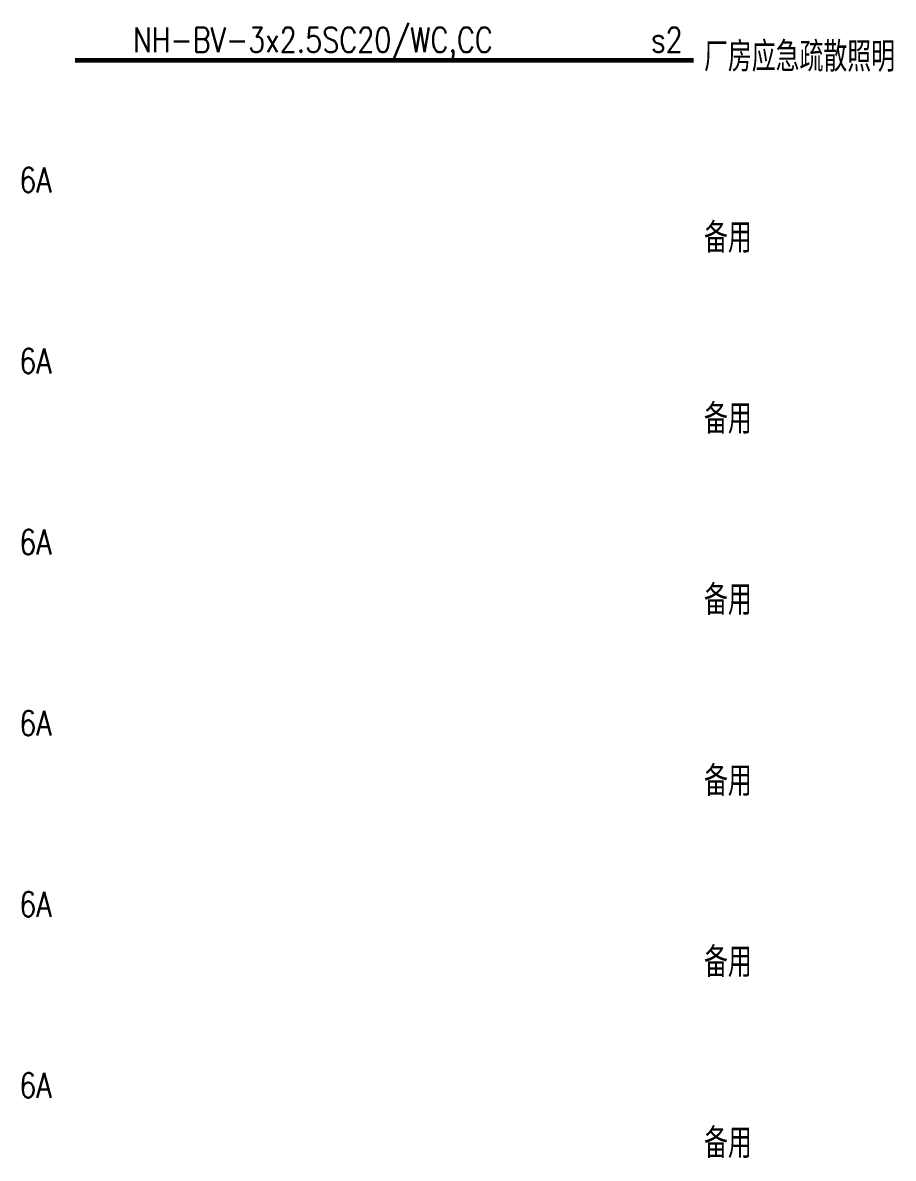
# Model space of a CAD drawing. Extents: x 1060579 to 1383165, y 581819 to 1037910.
# Drawn here: x 1280946 to 1287948, y 806777 to 815912 of the extents above; entities that cross this region are included whole.
import ezdxf

# ---------------------------------------------------------------- set-up
doc = ezdxf.new("R2010")
doc.units = 0
doc.header["$LTSCALE"] = 1000
doc.header["$MEASUREMENT"] = 0
doc.layers.add('数字', color=3, linetype='Continuous')
doc.layers.add('文字', color=6, linetype='Continuous')
doc.layers.add('照明线路', color=1, linetype='Continuous', lineweight=50)
doc.styles.add('_TEL_DIM', font='SIMPLEX', dxfattribs={"width": 0.8, "height": 3.5, "bigfont": 'HZTXT'})

msp = doc.modelspace()

# ---------------------------------------------------------------- linework, layer by layer
at = {"layer": '照明线路', "linetype": 'ByBlock', "const_width": 36}
msp.add_lwpolyline([(1281365.5, 815610.3), (1286341.7, 815610.3)], dxfattribs=at)

# ---------------------------------------------------------------- texts
at = {"layer": '数字', "linetype": 'ByBlock', "style": '_TEL_DIM', "width": 0.8}
for s, p in [('NH-BV-3x2.5SC20/WC,CC', (1281832.8, 815674.4)), ('s2', (1285999.7, 815674.4)), ('6A', (1280918.1, 814547.6)), ('6A', (1280918.1, 813090.9)), ('6A', (1280918.1, 811634.1)), ('6A', (1280918.1, 810177.4)), ('6A', (1280918.1, 808720.7)), ('6A', (1280918.1, 807264))]:
    msp.add_text(s, height=200, dxfattribs=at).set_placement(p)
at = {"layer": '文字', "linetype": 'ByBlock', "style": '_TEL_DIM', "width": 0.8}
for s, p in [('厂房应急疏散照明', (1286425.6, 815518.7)), ('备用', (1286425.6, 814061.9)), ('备用', (1286425.6, 812605.2)), ('备用', (1286425.6, 811148.5)), ('备用', (1286425.6, 809691.8)), ('备用', (1286425.6, 808235.1)), ('备用', (1286425.6, 806778.3))]:
    msp.add_text(s, height=240, dxfattribs=at).set_placement(p)

doc.saveas('drawing.dxf')
